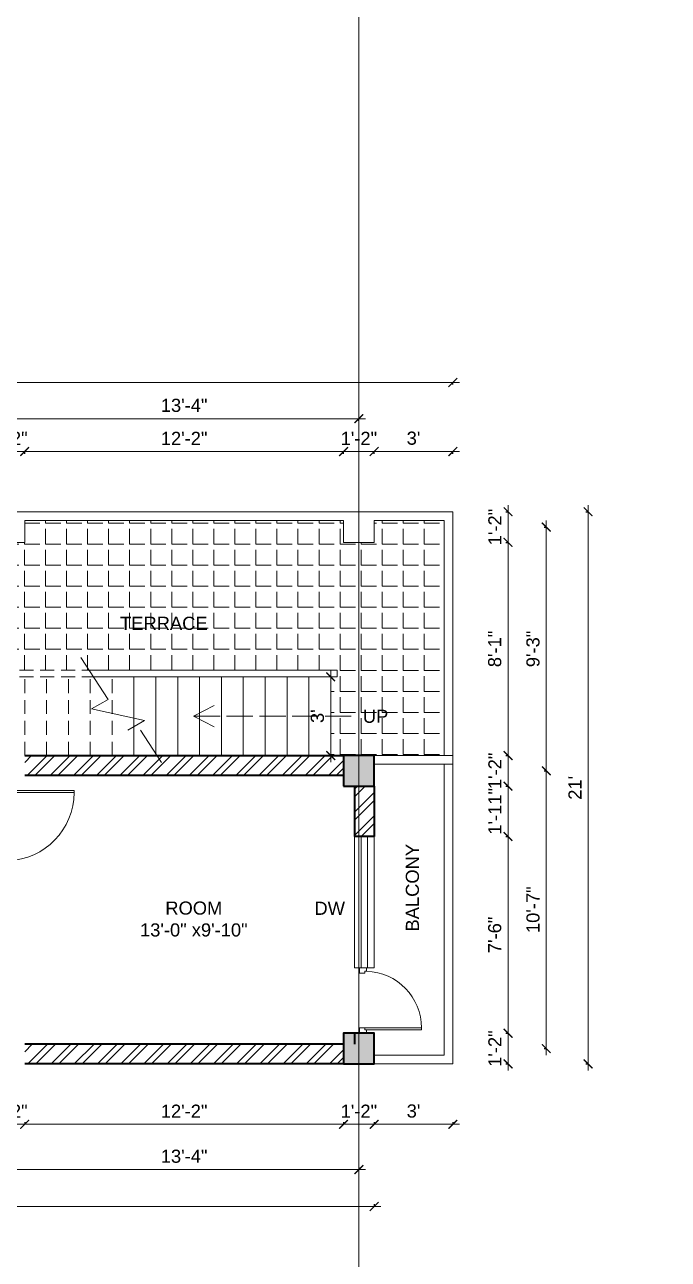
# Model space of a CAD drawing. Header units: inches. Extents: x 122663 to 154153, y 34228 to 39758.
# Drawn here: x 130219 to 130513, y 37191 to 37755 of the extents above; entities that cross this region are included whole.
import ezdxf

# ---------------------------------------------------------------- set-up
doc = ezdxf.new("R2010")
doc.units = ezdxf.units.IN
doc.header["$MEASUREMENT"] = 0
doc.header["$PDMODE"] = 35
doc.linetypes.add('ACAD_ISO02W100', pattern=[15, 12, -3])
doc.linetypes.add('DASHED', pattern=[19.05, 12.7, -6.35])
for name, color, linetype, lineweight in [('Column', 181, 'Continuous', 40), ('Dimension', 130, 'Continuous', 9), ('Hatch', 9, 'Continuous', 9), ('Hidden', 254, 'ACAD_ISO02W100', 15), ('SITE BOUNDARY', 1, 'Continuous', 30), ('Stairs', 61, 'Continuous', 18), ('TEXT', 255, 'Continuous', 35), ('Walls', 11, 'Continuous', 35), ('Windows', 151, 'Continuous', 15)]:
    doc.layers.add(name, color=color, linetype=linetype, lineweight=lineweight)
doc.styles.get("Standard").update_dxf_attribs({"font": 'arial.ttf'})
doc.dimstyles.get("Standard").update_dxf_attribs({"dimtxt": 6, "dimasz": 4, "dimexe": 0, "dimexo": 6, "dimgap": 3, "dimtad": 1, "dimdec": 0, "dimzin": 0, "dimdsep": 46, "dimlunit": 4, "dimtxsty": 'Standard', "dimblk": 'ARCHTICK', "dimcen": 0.09, "dimdle": 3, "dimclrd": 256, "dimadec": 0, "dimazin": 0, "dimtfac": 1, "dimtdec": 0, "dimtofl": 0, "dimtmove": 0, "dimatfit": 3, "dimfxl": 1, "dimfxlon": 1, "dimtolj": 1, "dimtzin": 0, "dimlwd": -1, "dimarcsym": 0})

# ---------------------------------------------------------------- blocks, each defined once
blk = doc.blocks.new('colm')
at = {"layer": 'Hatch'}
h = blk.add_hatch(color=256, dxfattribs=at)
h.dxf.hatch_style = 1
h.paths.add_polyline_path([(66705.71, 8319.73), (66705.71, 8307.73), (66717.71, 8307.73), (66717.71, 8319.73)])
at = {"layer": 'Column'}
blk.add_lwpolyline([(66705.71, 8307.73), (66717.71, 8307.73), (66717.71, 8319.73), (66705.71, 8319.73)], close=True, dxfattribs=at)
blk = doc.blocks.new('_ArchTick')
at = {"color": 0, "linetype": 'ByBlock', "const_width": 0.15}
blk.add_lwpolyline([(-0.5, -0.5), (0.5, 0.5)], dxfattribs=at)
blk = doc.blocks.new('*D451')
at = {"layer": 'Defpoints', "color": 0, "transparency": 16777216}
for p in [(130204.66, 37279.91), (130218.66, 37279.91), (130218.66, 37252.28)]:
    blk.add_point(p, dxfattribs=at)
at = {"layer": 'Dimension', "transparency": 16777216}
blk.add_line((130201.66, 37252.28), (130221.66, 37252.28), dxfattribs=at)
at = {"layer": 'Dimension', "color": 0, "lineweight": -2, "transparency": 16777216}
for p, q in [((130204.66, 37253.28), (130204.66, 37252.28)), ((130218.66, 37253.28), (130218.66, 37252.28))]:
    blk.add_line(p, q, dxfattribs=at)
at = {"layer": 'Dimension', "transparency": 16777216, "xscale": 4, "yscale": 4, "zscale": 4, "rotation": 180}
blk.add_blockref('_ArchTick', (130204.66, 37252.28), dxfattribs=at)
at = {"layer": 'Dimension', "transparency": 16777216, "xscale": 4, "yscale": 4, "zscale": 4}
blk.add_blockref('_ArchTick', (130218.66, 37252.28), dxfattribs=at)
at = {"layer": 'Dimension', "color": 0, "lineweight": -2, "transparency": 16777216, "insert": (130211.66, 37258.29), "char_height": 6, "attachment_point": 5}
blk.add_mtext('\\A1;1\'-2"', dxfattribs=at)
blk = doc.blocks.new('*D452')
at = {"layer": 'Defpoints', "color": 0, "transparency": 16777216}
for p in [(130218.66, 37279.91), (130364.53, 37279.91), (130364.53, 37252.28)]:
    blk.add_point(p, dxfattribs=at)
at = {"layer": 'Dimension', "transparency": 16777216}
blk.add_line((130215.66, 37252.28), (130367.53, 37252.28), dxfattribs=at)
at = {"layer": 'Dimension', "color": 0, "lineweight": -2, "transparency": 16777216}
for p, q in [((130218.66, 37253.28), (130218.66, 37252.28)), ((130364.53, 37253.28), (130364.53, 37252.28))]:
    blk.add_line(p, q, dxfattribs=at)
at = {"layer": 'Dimension', "transparency": 16777216, "xscale": 4, "yscale": 4, "zscale": 4, "rotation": 180}
blk.add_blockref('_ArchTick', (130218.66, 37252.28), dxfattribs=at)
at = {"layer": 'Dimension', "transparency": 16777216, "xscale": 4, "yscale": 4, "zscale": 4}
blk.add_blockref('_ArchTick', (130364.53, 37252.28), dxfattribs=at)
at = {"layer": 'Dimension', "color": 0, "lineweight": -2, "transparency": 16777216, "insert": (130291.59, 37258.29), "char_height": 6, "attachment_point": 5}
blk.add_mtext('\\A1;12\'-2"', dxfattribs=at)
blk = doc.blocks.new('*D453')
at = {"layer": 'Defpoints', "color": 0, "transparency": 16777216}
for p in [(130364.53, 37279.91), (130378.53, 37279.91), (130378.53, 37252.28)]:
    blk.add_point(p, dxfattribs=at)
at = {"layer": 'Dimension', "transparency": 16777216}
blk.add_line((130361.53, 37252.28), (130381.53, 37252.28), dxfattribs=at)
at = {"layer": 'Dimension', "color": 0, "lineweight": -2, "transparency": 16777216}
for p, q in [((130364.53, 37253.28), (130364.53, 37252.28)), ((130378.53, 37253.28), (130378.53, 37252.28))]:
    blk.add_line(p, q, dxfattribs=at)
at = {"layer": 'Dimension', "transparency": 16777216, "xscale": 4, "yscale": 4, "zscale": 4, "rotation": 180}
blk.add_blockref('_ArchTick', (130364.53, 37252.28), dxfattribs=at)
at = {"layer": 'Dimension', "transparency": 16777216, "xscale": 4, "yscale": 4, "zscale": 4}
blk.add_blockref('_ArchTick', (130378.53, 37252.28), dxfattribs=at)
at = {"layer": 'Dimension', "color": 0, "lineweight": -2, "transparency": 16777216, "insert": (130371.53, 37258.29), "char_height": 6, "attachment_point": 5}
blk.add_mtext('\\A1;1\'-2"', dxfattribs=at)
blk = doc.blocks.new('*D456')
at = {"layer": 'Defpoints', "color": 0, "transparency": 16777216}
for p in [(130211.66, 37279.91), (130371.53, 37279.91), (130371.53, 37231.58)]:
    blk.add_point(p, dxfattribs=at)
at = {"layer": 'Dimension', "transparency": 16777216}
blk.add_line((130208.66, 37231.58), (130374.53, 37231.58), dxfattribs=at)
at = {"layer": 'Dimension', "color": 0, "lineweight": -2, "transparency": 16777216}
for p, q in [((130211.66, 37232.58), (130211.66, 37231.58)), ((130371.53, 37232.58), (130371.53, 37231.58))]:
    blk.add_line(p, q, dxfattribs=at)
at = {"layer": 'Dimension', "transparency": 16777216, "xscale": 4, "yscale": 4, "zscale": 4, "rotation": 180}
blk.add_blockref('_ArchTick', (130211.66, 37231.58), dxfattribs=at)
at = {"layer": 'Dimension', "transparency": 16777216, "xscale": 4, "yscale": 4, "zscale": 4}
blk.add_blockref('_ArchTick', (130371.53, 37231.58), dxfattribs=at)
at = {"layer": 'Dimension', "color": 0, "lineweight": -2, "transparency": 16777216, "insert": (130291.59, 37237.65), "char_height": 6, "attachment_point": 5}
blk.add_mtext('\\A1;13\'-4"', dxfattribs=at)
blk = doc.blocks.new('*D330')
at = {"layer": 'Defpoints', "color": 0, "transparency": 16777216}
for p in [(129878.84, 37356.91), (130378.53, 37279.91), (130378.53, 37214.71)]:
    blk.add_point(p, dxfattribs=at)
at = {"layer": 'Dimension', "transparency": 16777216}
blk.add_line((129875.84, 37214.71), (130381.53, 37214.71), dxfattribs=at)
at = {"layer": 'Dimension', "color": 0, "lineweight": -2, "transparency": 16777216}
for p, q in [((129878.84, 37215.71), (129878.84, 37214.71)), ((130378.53, 37215.71), (130378.53, 37214.71))]:
    blk.add_line(p, q, dxfattribs=at)
at = {"layer": 'Dimension', "transparency": 16777216, "xscale": 4, "yscale": 4, "zscale": 4, "rotation": 180}
blk.add_blockref('_ArchTick', (129878.84, 37214.71), dxfattribs=at)
at = {"layer": 'Dimension', "transparency": 16777216, "xscale": 4, "yscale": 4, "zscale": 4}
blk.add_blockref('_ArchTick', (130378.53, 37214.71), dxfattribs=at)
at = {"layer": 'Dimension', "color": 0, "lineweight": -2, "transparency": 16777216, "insert": (130128.68, 37220.78), "char_height": 6, "attachment_point": 5}
blk.add_mtext('\\A1;41\'-8"', dxfattribs=at)
blk = doc.blocks.new('GFFGS')
at = {"layer": 'Windows'}
for p, q in [((97915.22, 19628.63), (97915.22, 19658.74)), ((97916.19, 19658.74), (97915.22, 19658.74)), ((97916.19, 19627.65), (97916.19, 19658.77)), ((97915.22, 19628.63), (97913.27, 19628.63)), ((97913.27, 19628.63), (97913.27, 19624.73)), ((97913.27, 19624.73), (97916.19, 19624.73)), ((97915.22, 19627.65), (97915.22, 19628.63)), ((97916.19, 19627.65), (97915.22, 19627.65)), ((97916.19, 19624.73), (97916.19, 19627.65)), ((97946.35, 19624.73), (97946.35, 19627.65)), ((97946.35, 19627.65), (97947.32, 19627.65)), ((97949.27, 19624.73), (97946.35, 19624.73)), ((97947.32, 19627.65), (97947.32, 19628.63)), ((97947.32, 19628.63), (97949.27, 19628.63)), ((97949.27, 19628.63), (97949.27, 19624.73))]:
    blk.add_line(p, q, dxfattribs=at)
blk.add_arc((97916.25, 19627.66), 31.08, 1.7801, 90.1235, dxfattribs=at)
blk = doc.blocks.new('*D426')
at = {"layer": 'Defpoints', "color": 0, "transparency": 16777216}
for p in [(130378.53, 37279.91), (130414.53, 37279.91), (130414.53, 37252.28)]:
    blk.add_point(p, dxfattribs=at)
at = {"layer": 'Dimension', "transparency": 16777216}
blk.add_line((130375.53, 37252.28), (130417.53, 37252.28), dxfattribs=at)
at = {"layer": 'Dimension', "color": 0, "lineweight": -2, "transparency": 16777216}
for p, q in [((130378.53, 37253.28), (130378.53, 37252.28)), ((130414.53, 37253.28), (130414.53, 37252.28))]:
    blk.add_line(p, q, dxfattribs=at)
at = {"layer": 'Dimension', "transparency": 16777216, "xscale": 4, "yscale": 4, "zscale": 4, "rotation": 180}
blk.add_blockref('_ArchTick', (130378.53, 37252.28), dxfattribs=at)
at = {"layer": 'Dimension', "transparency": 16777216, "xscale": 4, "yscale": 4, "zscale": 4}
blk.add_blockref('_ArchTick', (130414.53, 37252.28), dxfattribs=at)
at = {"layer": 'Dimension', "color": 0, "transparency": 16777216, "insert": (130396.53, 37258.34), "char_height": 6, "attachment_point": 5}
blk.add_mtext("\\A1;3'", dxfattribs=at)
blk = doc.blocks.new('*D459')
at = {"layer": 'Defpoints', "color": 0, "transparency": 16777216}
for p in [(130218.66, 37559.94), (130204.66, 37528.41), (130218.66, 37528.41)]:
    blk.add_point(p, dxfattribs=at)
at = {"layer": 'Dimension', "transparency": 16777216}
blk.add_line((130201.66, 37559.94), (130221.66, 37559.94), dxfattribs=at)
at = {"layer": 'Dimension', "color": 0, "lineweight": -2, "transparency": 16777216}
for p, q in [((130204.66, 37558.94), (130204.66, 37559.94)), ((130218.66, 37558.94), (130218.66, 37559.94))]:
    blk.add_line(p, q, dxfattribs=at)
at = {"layer": 'Dimension', "transparency": 16777216, "xscale": 4, "yscale": 4, "zscale": 4, "rotation": 180}
blk.add_blockref('_ArchTick', (130204.66, 37559.94), dxfattribs=at)
at = {"layer": 'Dimension', "transparency": 16777216, "xscale": 4, "yscale": 4, "zscale": 4}
blk.add_blockref('_ArchTick', (130218.66, 37559.94), dxfattribs=at)
at = {"layer": 'Dimension', "color": 0, "lineweight": -2, "transparency": 16777216, "insert": (130211.66, 37565.96), "char_height": 6, "attachment_point": 5}
blk.add_mtext('\\A1;1\'-2"', dxfattribs=at)
blk = doc.blocks.new('*D460')
at = {"layer": 'Defpoints', "color": 0, "transparency": 16777216}
for p in [(130364.53, 37559.94), (130218.66, 37528.41), (130364.53, 37528.41)]:
    blk.add_point(p, dxfattribs=at)
at = {"layer": 'Dimension', "transparency": 16777216}
blk.add_line((130215.66, 37559.94), (130367.53, 37559.94), dxfattribs=at)
at = {"layer": 'Dimension', "color": 0, "lineweight": -2, "transparency": 16777216}
for p, q in [((130218.66, 37558.94), (130218.66, 37559.94)), ((130364.53, 37558.94), (130364.53, 37559.94))]:
    blk.add_line(p, q, dxfattribs=at)
at = {"layer": 'Dimension', "transparency": 16777216, "xscale": 4, "yscale": 4, "zscale": 4, "rotation": 180}
blk.add_blockref('_ArchTick', (130218.66, 37559.94), dxfattribs=at)
at = {"layer": 'Dimension', "transparency": 16777216, "xscale": 4, "yscale": 4, "zscale": 4}
blk.add_blockref('_ArchTick', (130364.53, 37559.94), dxfattribs=at)
at = {"layer": 'Dimension', "color": 0, "lineweight": -2, "transparency": 16777216, "insert": (130291.59, 37565.96), "char_height": 6, "attachment_point": 5}
blk.add_mtext('\\A1;12\'-2"', dxfattribs=at)
blk = doc.blocks.new('*D461')
at = {"layer": 'Defpoints', "color": 0, "transparency": 16777216}
for p in [(130378.53, 37559.94), (130364.53, 37528.41), (130378.53, 37528.41)]:
    blk.add_point(p, dxfattribs=at)
at = {"layer": 'Dimension', "transparency": 16777216}
blk.add_line((130361.53, 37559.94), (130381.53, 37559.94), dxfattribs=at)
at = {"layer": 'Dimension', "color": 0, "lineweight": -2, "transparency": 16777216}
for p, q in [((130364.53, 37558.94), (130364.53, 37559.94)), ((130378.53, 37558.94), (130378.53, 37559.94))]:
    blk.add_line(p, q, dxfattribs=at)
at = {"layer": 'Dimension', "transparency": 16777216, "xscale": 4, "yscale": 4, "zscale": 4, "rotation": 180}
blk.add_blockref('_ArchTick', (130364.53, 37559.94), dxfattribs=at)
at = {"layer": 'Dimension', "transparency": 16777216, "xscale": 4, "yscale": 4, "zscale": 4}
blk.add_blockref('_ArchTick', (130378.53, 37559.94), dxfattribs=at)
at = {"layer": 'Dimension', "color": 0, "lineweight": -2, "transparency": 16777216, "insert": (130371.53, 37565.96), "char_height": 6, "attachment_point": 5}
blk.add_mtext('\\A1;1\'-2"', dxfattribs=at)
blk = doc.blocks.new('*D462')
at = {"layer": 'Defpoints', "color": 0, "transparency": 16777216}
for p in [(130414.53, 37559.94), (130378.53, 37528.41), (130414.53, 37532.41)]:
    blk.add_point(p, dxfattribs=at)
at = {"layer": 'Dimension', "transparency": 16777216}
blk.add_line((130375.53, 37559.94), (130417.53, 37559.94), dxfattribs=at)
at = {"layer": 'Dimension', "color": 0, "lineweight": -2, "transparency": 16777216}
for p, q in [((130378.53, 37558.94), (130378.53, 37559.94)), ((130414.53, 37558.94), (130414.53, 37559.94))]:
    blk.add_line(p, q, dxfattribs=at)
at = {"layer": 'Dimension', "transparency": 16777216, "xscale": 4, "yscale": 4, "zscale": 4, "rotation": 180}
blk.add_blockref('_ArchTick', (130378.53, 37559.94), dxfattribs=at)
at = {"layer": 'Dimension', "transparency": 16777216, "xscale": 4, "yscale": 4, "zscale": 4}
blk.add_blockref('_ArchTick', (130414.53, 37559.94), dxfattribs=at)
at = {"layer": 'Dimension', "color": 0, "lineweight": -2, "transparency": 16777216, "insert": (130396.53, 37566.01), "char_height": 6, "attachment_point": 5}
blk.add_mtext("\\A1;3'", dxfattribs=at)
blk = doc.blocks.new('*D465')
at = {"layer": 'Defpoints', "color": 0, "transparency": 16777216}
for p in [(130371.53, 37574.96), (130211.66, 37420.91), (130371.53, 37420.91)]:
    blk.add_point(p, dxfattribs=at)
at = {"layer": 'Dimension', "transparency": 16777216}
blk.add_line((130208.66, 37574.96), (130374.53, 37574.96), dxfattribs=at)
at = {"layer": 'Dimension', "color": 0, "lineweight": -2, "transparency": 16777216}
for p, q in [((130211.66, 37573.96), (130211.66, 37574.96)), ((130371.53, 37573.96), (130371.53, 37574.96))]:
    blk.add_line(p, q, dxfattribs=at)
at = {"layer": 'Dimension', "transparency": 16777216, "xscale": 4, "yscale": 4, "zscale": 4, "rotation": 180}
blk.add_blockref('_ArchTick', (130211.66, 37574.96), dxfattribs=at)
at = {"layer": 'Dimension', "transparency": 16777216, "xscale": 4, "yscale": 4, "zscale": 4}
blk.add_blockref('_ArchTick', (130371.53, 37574.96), dxfattribs=at)
at = {"layer": 'Dimension', "color": 0, "lineweight": -2, "transparency": 16777216, "insert": (130291.59, 37581.03), "char_height": 6, "attachment_point": 5}
blk.add_mtext('\\A1;13\'-4"', dxfattribs=at)
blk = doc.blocks.new('*D466')
at = {"layer": 'Defpoints', "color": 0, "transparency": 16777216}
for p in [(130414.53, 37591.53), (129878.84, 37532.41), (130414.53, 37532.41)]:
    blk.add_point(p, dxfattribs=at)
at = {"layer": 'Dimension', "transparency": 16777216}
blk.add_line((129875.84, 37591.53), (130417.53, 37591.53), dxfattribs=at)
at = {"layer": 'Dimension', "color": 0, "lineweight": -2, "transparency": 16777216}
for p, q in [((129878.84, 37590.53), (129878.84, 37591.53)), ((130414.53, 37590.53), (130414.53, 37591.53))]:
    blk.add_line(p, q, dxfattribs=at)
at = {"layer": 'Dimension', "transparency": 16777216, "xscale": 4, "yscale": 4, "zscale": 4, "rotation": 180}
blk.add_blockref('_ArchTick', (129878.84, 37591.53), dxfattribs=at)
at = {"layer": 'Dimension', "transparency": 16777216, "xscale": 4, "yscale": 4, "zscale": 4}
blk.add_blockref('_ArchTick', (130414.53, 37591.53), dxfattribs=at)
at = {"layer": 'Dimension', "color": 0, "lineweight": -2, "transparency": 16777216, "insert": (130146.68, 37597.6), "char_height": 6, "attachment_point": 5}
blk.add_mtext('\\A1;44\'-8"', dxfattribs=at)
blk = doc.blocks.new('*D467')
at = {"layer": 'Defpoints', "color": 0, "transparency": 16777216}
for p in [(130358.66, 37456.91), (130358.66, 37420.91), (130358.66, 37420.91)]:
    blk.add_point(p, dxfattribs=at)
at = {"layer": 'Dimension', "transparency": 16777216}
blk.add_line((130358.66, 37459.91), (130358.66, 37417.91), dxfattribs=at)
at = {"layer": 'Dimension', "transparency": 16777216, "xscale": 4, "yscale": 4, "zscale": 4}
for p, rotation in [((130358.66, 37456.91), 90), ((130358.66, 37420.91), 270)]:
    blk.add_blockref('_ArchTick', p, dxfattribs=dict(at, rotation=rotation))
at = {"layer": 'Dimension', "color": 0, "lineweight": -2, "transparency": 16777216, "insert": (130352.59, 37438.91), "char_height": 6, "attachment_point": 5, "rotation": 90}
blk.add_mtext("\\A1;3'", dxfattribs=at)
blk = doc.blocks.new('*D468')
at = {"layer": 'Defpoints', "color": 0, "transparency": 16777216}
for p in [(130378.53, 37293.91), (130439.77, 37293.91), (130378.53, 37279.91)]:
    blk.add_point(p, dxfattribs=at)
at = {"layer": 'Dimension', "transparency": 16777216}
blk.add_line((130439.77, 37276.91), (130439.77, 37296.91), dxfattribs=at)
at = {"layer": 'Dimension', "color": 0, "lineweight": -2, "transparency": 16777216}
for p, q in [((130438.77, 37293.91), (130439.77, 37293.91)), ((130438.77, 37279.91), (130439.77, 37279.91))]:
    blk.add_line(p, q, dxfattribs=at)
at = {"layer": 'Dimension', "transparency": 16777216, "xscale": 4, "yscale": 4, "zscale": 4}
for p, rotation in [((130439.77, 37293.91), 90), ((130439.77, 37279.91), 270)]:
    blk.add_blockref('_ArchTick', p, dxfattribs=dict(at, rotation=rotation))
at = {"layer": 'Dimension', "color": 0, "lineweight": -2, "transparency": 16777216, "insert": (130433.75, 37286.91), "char_height": 6, "attachment_point": 5, "rotation": 90}
blk.add_mtext('\\A1;1\'-2"', dxfattribs=at)
blk = doc.blocks.new('*D469')
at = {"layer": 'Defpoints', "color": 0, "transparency": 16777216}
for p in [(130378.53, 37383.91), (130439.77, 37383.91), (130378.53, 37293.91)]:
    blk.add_point(p, dxfattribs=at)
at = {"layer": 'Dimension', "transparency": 16777216}
blk.add_line((130439.77, 37290.91), (130439.77, 37386.91), dxfattribs=at)
at = {"layer": 'Dimension', "color": 0, "lineweight": -2, "transparency": 16777216}
for p, q in [((130438.77, 37383.91), (130439.77, 37383.91)), ((130438.77, 37293.91), (130439.77, 37293.91))]:
    blk.add_line(p, q, dxfattribs=at)
at = {"layer": 'Dimension', "transparency": 16777216, "xscale": 4, "yscale": 4, "zscale": 4}
for p, rotation in [((130439.77, 37383.91), 90), ((130439.77, 37293.91), 270)]:
    blk.add_blockref('_ArchTick', p, dxfattribs=dict(at, rotation=rotation))
at = {"layer": 'Dimension', "color": 0, "lineweight": -2, "transparency": 16777216, "insert": (130433.7, 37338.91), "char_height": 6, "attachment_point": 5, "rotation": 90}
blk.add_mtext('\\A1;7\'-6"', dxfattribs=at)
blk = doc.blocks.new('*D470')
at = {"layer": 'Defpoints', "color": 0, "transparency": 16777216}
for p in [(130378.53, 37406.91), (130439.77, 37406.91), (130378.53, 37383.91)]:
    blk.add_point(p, dxfattribs=at)
at = {"layer": 'Dimension', "transparency": 16777216}
blk.add_line((130439.77, 37380.91), (130439.77, 37409.91), dxfattribs=at)
at = {"layer": 'Dimension', "color": 0, "lineweight": -2, "transparency": 16777216}
for p, q in [((130438.77, 37406.91), (130439.77, 37406.91)), ((130438.77, 37383.91), (130439.77, 37383.91))]:
    blk.add_line(p, q, dxfattribs=at)
at = {"layer": 'Dimension', "transparency": 16777216, "xscale": 4, "yscale": 4, "zscale": 4}
for p, rotation in [((130439.77, 37406.91), 90), ((130439.77, 37383.91), 270)]:
    blk.add_blockref('_ArchTick', p, dxfattribs=dict(at, rotation=rotation))
at = {"layer": 'Dimension', "color": 0, "lineweight": -2, "transparency": 16777216, "insert": (130433.75, 37395.41), "char_height": 6, "attachment_point": 5, "rotation": 90}
blk.add_mtext('\\A1;1\'-11"', dxfattribs=at)
blk = doc.blocks.new('*D471')
at = {"layer": 'Defpoints', "color": 0, "transparency": 16777216}
for p in [(130378.53, 37420.91), (130439.77, 37420.91), (130378.53, 37406.91)]:
    blk.add_point(p, dxfattribs=at)
at = {"layer": 'Dimension', "color": 0, "lineweight": -2, "transparency": 16777216}
for p, q in [((130438.77, 37420.91), (130439.77, 37420.91)), ((130438.77, 37406.91), (130439.77, 37406.91))]:
    blk.add_line(p, q, dxfattribs=at)
at = {"layer": 'Dimension', "transparency": 16777216}
blk.add_line((130439.77, 37403.91), (130439.77, 37423.91), dxfattribs=at)
at = {"layer": 'Dimension', "transparency": 16777216, "xscale": 4, "yscale": 4, "zscale": 4}
for p, rotation in [((130439.77, 37420.91), 90), ((130439.77, 37406.91), 270)]:
    blk.add_blockref('_ArchTick', p, dxfattribs=dict(at, rotation=rotation))
at = {"layer": 'Dimension', "color": 0, "lineweight": -2, "transparency": 16777216, "insert": (130433.75, 37413.91), "char_height": 6, "attachment_point": 5, "rotation": 90}
blk.add_mtext('\\A1;1\'-2"', dxfattribs=at)
blk = doc.blocks.new('*D472')
at = {"layer": 'Defpoints', "color": 0, "transparency": 16777216}
for p in [(130378.53, 37518.41), (130439.77, 37518.41), (130378.53, 37420.91)]:
    blk.add_point(p, dxfattribs=at)
at = {"layer": 'Dimension', "color": 0, "lineweight": -2, "transparency": 16777216}
for p, q in [((130438.77, 37518.41), (130439.77, 37518.41)), ((130438.77, 37420.91), (130439.77, 37420.91))]:
    blk.add_line(p, q, dxfattribs=at)
at = {"layer": 'Dimension', "transparency": 16777216}
blk.add_line((130439.77, 37417.91), (130439.77, 37521.41), dxfattribs=at)
at = {"layer": 'Dimension', "transparency": 16777216, "xscale": 4, "yscale": 4, "zscale": 4}
for p, rotation in [((130439.77, 37518.41), 90), ((130439.77, 37420.91), 270)]:
    blk.add_blockref('_ArchTick', p, dxfattribs=dict(at, rotation=rotation))
at = {"layer": 'Dimension', "color": 0, "lineweight": -2, "transparency": 16777216, "insert": (130433.7, 37469.66), "char_height": 6, "attachment_point": 5, "rotation": 90}
blk.add_mtext('\\A1;8\'-1"', dxfattribs=at)
blk = doc.blocks.new('*D473')
at = {"layer": 'Defpoints', "color": 0, "transparency": 16777216}
for p in [(130414.53, 37532.41), (130439.77, 37532.41), (130378.53, 37518.41)]:
    blk.add_point(p, dxfattribs=at)
at = {"layer": 'Dimension', "transparency": 16777216}
blk.add_line((130439.77, 37515.41), (130439.77, 37535.41), dxfattribs=at)
at = {"layer": 'Dimension', "color": 0, "lineweight": -2, "transparency": 16777216}
for p, q in [((130438.77, 37532.41), (130439.77, 37532.41)), ((130438.77, 37518.41), (130439.77, 37518.41))]:
    blk.add_line(p, q, dxfattribs=at)
at = {"layer": 'Dimension', "transparency": 16777216, "xscale": 4, "yscale": 4, "zscale": 4}
for p, rotation in [((130439.77, 37532.41), 90), ((130439.77, 37518.41), 270)]:
    blk.add_blockref('_ArchTick', p, dxfattribs=dict(at, rotation=rotation))
at = {"layer": 'Dimension', "color": 0, "lineweight": -2, "transparency": 16777216, "insert": (130433.75, 37525.41), "char_height": 6, "attachment_point": 5, "rotation": 90}
blk.add_mtext('\\A1;1\'-2"', dxfattribs=at)
blk = doc.blocks.new('*D474')
at = {"layer": 'Defpoints', "color": 0, "transparency": 16777216}
for p in [(130378.53, 37413.91), (130457.27, 37413.91), (130378.53, 37286.91)]:
    blk.add_point(p, dxfattribs=at)
at = {"layer": 'Dimension', "transparency": 16777216}
blk.add_line((130457.27, 37283.91), (130457.27, 37416.91), dxfattribs=at)
at = {"layer": 'Dimension', "color": 0, "lineweight": -2, "transparency": 16777216}
for p, q in [((130456.27, 37413.91), (130457.27, 37413.91)), ((130456.27, 37286.91), (130457.27, 37286.91))]:
    blk.add_line(p, q, dxfattribs=at)
at = {"layer": 'Dimension', "transparency": 16777216, "xscale": 4, "yscale": 4, "zscale": 4}
for p, rotation in [((130457.27, 37413.91), 90), ((130457.27, 37286.91), 270)]:
    blk.add_blockref('_ArchTick', p, dxfattribs=dict(at, rotation=rotation))
at = {"layer": 'Dimension', "color": 0, "lineweight": -2, "transparency": 16777216, "insert": (130451.21, 37350.41), "char_height": 6, "attachment_point": 5, "rotation": 90}
blk.add_mtext('\\A1;10\'-7"', dxfattribs=at)
blk = doc.blocks.new('*D475')
at = {"layer": 'Defpoints', "color": 0, "transparency": 16777216}
for p in [(130031.66, 37525.41), (130457.27, 37525.41), (130378.53, 37413.91)]:
    blk.add_point(p, dxfattribs=at)
at = {"layer": 'Dimension', "transparency": 16777216}
blk.add_line((130457.27, 37410.91), (130457.27, 37528.41), dxfattribs=at)
at = {"layer": 'Dimension', "color": 0, "lineweight": -2, "transparency": 16777216}
for p, q in [((130456.27, 37525.41), (130457.27, 37525.41)), ((130456.27, 37413.91), (130457.27, 37413.91))]:
    blk.add_line(p, q, dxfattribs=at)
at = {"layer": 'Dimension', "transparency": 16777216, "xscale": 4, "yscale": 4, "zscale": 4}
for p, rotation in [((130457.27, 37525.41), 90), ((130457.27, 37413.91), 270)]:
    blk.add_blockref('_ArchTick', p, dxfattribs=dict(at, rotation=rotation))
at = {"layer": 'Dimension', "color": 0, "lineweight": -2, "transparency": 16777216, "insert": (130451.2, 37469.66), "char_height": 6, "attachment_point": 5, "rotation": 90}
blk.add_mtext('\\A1;9\'-3"', dxfattribs=at)
blk = doc.blocks.new('*D333')
at = {"layer": 'Defpoints', "color": 0, "transparency": 16777216}
for p in [(130414.53, 37532.41), (130476.4, 37532.41), (130378.53, 37279.91)]:
    blk.add_point(p, dxfattribs=at)
at = {"layer": 'Dimension', "transparency": 16777216}
blk.add_line((130476.4, 37276.91), (130476.4, 37535.41), dxfattribs=at)
at = {"layer": 'Dimension', "color": 0, "lineweight": -2, "transparency": 16777216}
for p, q in [((130475.4, 37532.41), (130476.4, 37532.41)), ((130475.4, 37279.91), (130476.4, 37279.91))]:
    blk.add_line(p, q, dxfattribs=at)
at = {"layer": 'Dimension', "transparency": 16777216, "xscale": 4, "yscale": 4, "zscale": 4}
for p, rotation in [((130476.4, 37532.41), 90), ((130476.4, 37279.91), 270)]:
    blk.add_blockref('_ArchTick', p, dxfattribs=dict(at, rotation=rotation))
at = {"layer": 'Dimension', "color": 0, "lineweight": -2, "transparency": 16777216, "insert": (130470.39, 37406.16), "char_height": 6, "attachment_point": 5, "rotation": 90}
blk.add_mtext("\\A1;21'", dxfattribs=at)
blk = doc.blocks.new('*D1445')
at = {"layer": 'Defpoints', "color": 0, "transparency": 16777216}
for p in [(130933.34, 37844.49), (130204.66, 37816.85), (130204.66, 37279.91)]:
    blk.add_point(p, dxfattribs=at)
at = {"layer": 'Dimension', "transparency": 16777216}
blk.add_line((130936.34, 37816.85), (130201.66, 37816.85), dxfattribs=at)
at = {"layer": 'Dimension', "color": 0, "lineweight": -2, "transparency": 16777216}
for p, q in [((130204.66, 37815.85), (130204.66, 37816.85)), ((130933.34, 37817.85), (130933.34, 37816.85))]:
    blk.add_line(p, q, dxfattribs=at)
at = {"layer": 'Dimension', "transparency": 16777216, "xscale": 4, "yscale": 4, "zscale": 4, "rotation": 180}
blk.add_blockref('_ArchTick', (130204.66, 37816.85), dxfattribs=at)
at = {"layer": 'Dimension', "transparency": 16777216, "xscale": 4, "yscale": 4, "zscale": 4}
blk.add_blockref('_ArchTick', (130933.34, 37816.85), dxfattribs=at)
at = {"layer": 'Dimension', "color": 0, "transparency": 16777216, "insert": (130569, 37822.92), "char_height": 6, "attachment_point": 5}
blk.add_mtext('\\A1;60\'-9"', dxfattribs=at)

msp = doc.modelspace()

# ---------------------------------------------------------------- hatches: boundary and pattern name
at = {"layer": 'Hatch'}
h = msp.add_hatch(dxfattribs=at)
h.set_pattern_fill('ANGLE', color=256, scale=35)
h.set_pattern_definition([(0, (5382.291, 18.624), (0, 9.625), [7, -2.625]), (90, (5382.291, 18.624), (-9.625, 6e-16), [7, -2.625])])
h.paths.add_polyline_path([(130364.53, 37518.41), (130364.53, 37528.41), (130218.66, 37528.41), (130218.66, 37518.41), (130204.66, 37518.41), (130204.66, 37528.41), (130168.66, 37528.41), (130168.66, 37459.91), (130254.05, 37459.91), (130361.66, 37459.91), (130361.66, 37456.91), (130358.66, 37456.91), (130358.66, 37420.91), (130364.53, 37420.91), (130378.53, 37420.91), (130410.53, 37420.91), (130410.53, 37528.41), (130378.53, 37528.41), (130378.53, 37518.41)])
h.paths.add_polyline_path([(130368.15, 37432.62), (130382.79, 37432.62), (130382.79, 37444.99), (130368.15, 37444.99)], flags=24)
h.paths.add_polyline_path([(130260.6, 37475.15), (130303.65, 37475.15), (130303.65, 37487.51), (130260.6, 37487.51)], flags=24)
h = msp.add_hatch(dxfattribs=at)
h.set_pattern_fill('ANSI32', color=256, scale=20)
h.set_pattern_definition([(45, (7291.437, -1268.291), (-5.30330086, 5.30330086), []), (45, (7294.9724, -1268.291), (-5.30330086, 5.30330086), [])])
h.paths.add_polyline_path([(130364.53, 37411.91), (130364.53, 37420.91), (130218.66, 37420.91), (130218.66, 37411.91)])
h = msp.add_hatch(dxfattribs=at)
h.set_pattern_fill('ANSI32', color=256, scale=20)
h.set_pattern_definition([(45, (4672.173, -564.577), (-5.30330086, 5.30330086), []), (45, (4675.709, -564.577), (-5.30330086, 5.30330086), [])])
h.paths.add_polyline_path([(130378.53, 37406.91), (130369.53, 37406.91), (130369.53, 37383.91), (130378.53, 37383.91)])
h = msp.add_hatch(dxfattribs=at)
h.set_pattern_fill('ANSI32', color=256, scale=20)
h.set_pattern_definition([(45, (7291.437, -1273.291), (-5.30330086, 5.30330086), []), (45, (7294.9724, -1273.291), (-5.30330086, 5.30330086), [])])
h.paths.add_polyline_path([(130218.66, 37288.91), (130218.66, 37279.91), (130364.53, 37279.91), (130364.53, 37288.91)])

# ---------------------------------------------------------------- linework, layer by layer
at = {"layer": 'Hidden'}
for p, q in [((130295.92, 37438.91), (130305.38, 37443.81)), ((130368.05, 37438.91), (130295.92, 37438.91)), ((130295.92, 37438.91), (130305.38, 37434.02))]:
    msp.add_line(p, q, dxfattribs=at)
at = {"layer": 'SITE BOUNDARY'}
msp.add_circle((130143.63, 37296.4), 2461.59, dxfattribs=at)
at = {"layer": 'Stairs'}
for p, q in [((130168.66, 37532.41), (130414.53, 37532.41)), ((130218.66, 37528.41), (130364.53, 37528.41)), ((130218.66, 37528.41), (130218.66, 37518.41)), ((130364.53, 37518.41), (130364.53, 37528.41)), ((130378.53, 37528.41), (130410.53, 37528.41)), ((130378.53, 37528.41), (130378.53, 37518.41)), ((130410.53, 37528.41), (130410.53, 37420.91)), ((130414.53, 37532.41), (130414.53, 37410.91)), ((130218.66, 37518.41), (130204.66, 37518.41)), ((130378.53, 37518.41), (130364.53, 37518.41)), ((130244.38, 37465.79), (130256.77, 37446.6)), ((130248.18, 37459.91), (130361.66, 37459.91)), ((130361.66, 37456.91), (130361.66, 37459.91)), ((130250.11, 37456.91), (130361.66, 37456.91)), ((130268.66, 37437.97), (130268.66, 37456.91)), ((130278.66, 37420.91), (130278.66, 37456.91)), ((130288.66, 37420.91), (130288.66, 37456.91)), ((130298.66, 37420.91), (130298.66, 37456.91)), ((130308.66, 37420.91), (130308.66, 37456.91)), ((130318.66, 37420.91), (130318.66, 37456.91)), ((130328.66, 37420.91), (130328.66, 37456.91)), ((130338.66, 37420.91), (130338.66, 37456.91)), ((130348.66, 37420.91), (130348.66, 37456.91)), ((130358.66, 37420.91), (130358.66, 37456.91)), ((130256.77, 37446.6), (130249.19, 37442.25)), ((130273.4, 37436.93), (130249.19, 37442.25)), ((130268.66, 37434.2), (130268.66, 37437.97)), ((130273.4, 37436.93), (130265.82, 37432.57)), ((130268.66, 37428.19), (130268.66, 37434.2)), ((130271.7, 37432.57), (130281.25, 37417.77)), ((130268.66, 37420.91), (130268.66, 37428.19)), ((130378.53, 37420.91), (130414.53, 37420.91)), ((130378.53, 37416.91), (130414.53, 37416.91)), ((130410.53, 37416.91), (130410.53, 37283.91)), ((130414.53, 37410.91), (130414.53, 37406.91)), ((130414.53, 37406.91), (130414.53, 37279.91)), ((130410.53, 37283.91), (130378.53, 37283.91)), ((130414.53, 37279.91), (130378.53, 37279.91))]:
    msp.add_line(p, q, dxfattribs=at)
at = {"layer": 'Stairs', "linetype": 'DASHED', "ltscale": 0.5}
for p, q in [((130168.66, 37459.91), (130254.05, 37459.91)), ((130168.66, 37456.91), (130255.99, 37456.91)), ((130218.66, 37420.91), (130218.66, 37456.91)), ((130228.66, 37420.91), (130228.66, 37456.91)), ((130238.66, 37420.91), (130238.66, 37456.91)), ((130248.66, 37420.91), (130248.66, 37456.91)), ((130258.66, 37420.91), (130258.66, 37456.91))]:
    msp.add_line(p, q, dxfattribs=at)
at = {"layer": 'Walls'}
for p, q in [((130218.66, 37420.91), (130364.53, 37420.91)), ((130218.66, 37411.91), (130364.53, 37411.91)), ((130369.53, 37406.91), (130369.53, 37383.91)), ((130378.53, 37406.91), (130378.53, 37383.91)), ((130378.53, 37383.91), (130369.53, 37383.91)), ((130369.53, 37293.91), (130369.53, 37288.91)), ((130364.53, 37288.91), (130218.66, 37288.91)), ((130364.53, 37279.91), (130218.66, 37279.91))]:
    msp.add_line(p, q, dxfattribs=at)
at = {"layer": 'Windows'}
for p, q in [((130369.53, 37383.91), (130369.53, 37323.91)), ((130372.53, 37383.91), (130372.53, 37323.91)), ((130375.53, 37383.91), (130375.53, 37323.91)), ((130378.53, 37383.91), (130378.53, 37323.91)), ((130378.53, 37323.91), (130369.53, 37323.91))]:
    msp.add_line(p, q, dxfattribs=at)
msp.add_xline((130371.53, 38089.99), (0, 1), dxfattribs=at)

# ---------------------------------------------------------------- block references
at = {"layer": 'Column', "xscale": 1.166666666668081, "yscale": 1.166666666668081, "zscale": 1.166666666668081}
for p in [(52541.21, 27714.57), (52541.21, 27587.57)]:
    msp.add_blockref('colm', p, dxfattribs=at)
at = {"layer": 'Windows', "rotation": 270}
msp.add_blockref('GFFGS', (110582.48, 135320.18), dxfattribs=at)
at = {"layer": 'Windows', "xscale": -0.8333333333333334, "yscale": 0.8333333333333334, "zscale": 0.8333333333333334, "rotation": 270}
msp.add_blockref('GFFGS', (114017.86, -44300.48), dxfattribs=at)

# ---------------------------------------------------------------- texts
at = {"layer": 'TEXT', "char_height": 6}
for s, width, insert, attachment_point in [('\\pi22.41687;TERRACE', 84.2389, (130239.88, 37478.32), 7), ('UP', 18.7269, (130384.98, 37435.8), 9), ('\\pi29.7286;ROOM\\P\\pi18.16039;13\'-0" x9\'-10"', 84.2389, (130253.26, 37338.09), 7), ('DW', 18.7269, (130351.21, 37354.07), 1)]:
    msp.add_mtext_dynamic_manual_height_columns(s, width=width, gutter_width=1, heights=[0], dxfattribs=dict(at, insert=insert, attachment_point=attachment_point))
at = {"layer": 'TEXT', "insert": (130393.01, 37380.51), "char_height": 6, "attachment_point": 3, "rotation": 90}
msp.add_mtext_dynamic_manual_height_columns('BALCONY', width=42.6174, gutter_width=1, heights=[20.6], dxfattribs=at)

# ---------------------------------------------------------------- dimensions: what is measured, and where the dimension line sits
at = {"layer": 'Dimension'}
for base, p1, p2, picture, middle in [((130204.66, 37816.85), (130933.34, 37844.49), (130204.66, 37279.91), '*D1445', (130569, 37822.92)), ((130414.53, 37252.28), (130378.53, 37279.91), (130414.53, 37279.91), '*D426', (130396.53, 37258.34))]:
    dim = msp.add_linear_dim(base=base, p1=p1, p2=p2, dimstyle='Standard', override={"dimtmove": 1}, dxfattribs=at)
    dim.commit()
    dim.dimension.update_dxf_attribs({"geometry": picture, "text_midpoint": middle})
at = {"layer": 'Dimension', "lineweight": -2}
for base, p1, p2, picture, middle in [((130414.53, 37591.53), (129878.84, 37532.41), (130414.53, 37532.41), '*D466', (130146.68, 37597.6)), ((130371.53, 37574.96), (130211.66, 37420.91), (130371.53, 37420.91), '*D465', (130291.59, 37581.03)), ((130364.53, 37559.94), (130218.66, 37528.41), (130364.53, 37528.41), '*D460', (130291.59, 37565.96)), ((130414.53, 37559.94), (130378.53, 37528.41), (130414.53, 37532.41), '*D462', (130396.53, 37566.01)), ((130378.53, 37214.71), (129878.84, 37356.91), (130378.53, 37279.91), '*D330', (130128.68, 37220.78)), ((130371.53, 37231.58), (130211.66, 37279.91), (130371.53, 37279.91), '*D456', (130291.59, 37237.65)), ((130364.53, 37252.28), (130218.66, 37279.91), (130364.53, 37279.91), '*D452', (130291.59, 37258.29))]:
    dim = msp.add_linear_dim(base=base, p1=p1, p2=p2, dimstyle='Standard', override={"dimtmove": 1}, dxfattribs=at)
    dim.commit()
    dim.dimension.update_dxf_attribs({"geometry": picture, "text_midpoint": middle})
for base, p1, p2, picture, middle in [((130218.66, 37559.94), (130204.66, 37528.41), (130218.66, 37528.41), '*D459', (130211.66, 37559.94)), ((130378.53, 37559.94), (130364.53, 37528.41), (130378.53, 37528.41), '*D461', (130371.53, 37559.94)), ((130218.66, 37252.28), (130204.66, 37279.91), (130218.66, 37279.91), '*D451', (130211.66, 37252.28)), ((130378.53, 37252.28), (130364.53, 37279.91), (130378.53, 37279.91), '*D453', (130371.53, 37252.28))]:
    dim = msp.add_linear_dim(base=base, p1=p1, p2=p2, dimstyle='Standard', override={"dimtmove": 1}, dxfattribs=at)
    dim.commit()
    dim.dimension.update_dxf_attribs({"geometry": picture, "text_midpoint": middle, "dimtype": 160})
for base, p1, p2, picture, middle in [((130439.77, 37532.41), (130378.53, 37518.41), (130414.53, 37532.41), '*D473', (130439.77, 37525.41)), ((130439.77, 37420.91), (130378.53, 37406.91), (130378.53, 37420.91), '*D471', (130439.77, 37413.91)), ((130439.77, 37406.91), (130378.53, 37383.91), (130378.53, 37406.91), '*D470', (130439.77, 37395.41)), ((130439.77, 37293.91), (130378.53, 37279.91), (130378.53, 37293.91), '*D468', (130439.77, 37286.91))]:
    dim = msp.add_linear_dim(base=base, p1=p1, p2=p2, angle=90, dimstyle='Standard', override={"dimtmove": 1}, dxfattribs=at)
    dim.commit()
    dim.dimension.update_dxf_attribs({"geometry": picture, "text_midpoint": middle, "dimtype": 160})
for base, p1, p2, picture, middle in [((130476.398, 37532.4109), (130378.5309, 37279.9134), (130414.5309, 37532.4109), '*D333', (130470.3857, 37406.1621)), ((130457.2693, 37525.4109), (130378.5309, 37413.9134), (130031.6558, 37525.4109), '*D475', (130451.2039, 37469.6621)), ((130439.7662, 37518.4109), (130378.5309, 37420.9134), (130378.5309, 37518.4109), '*D472', (130433.7028, 37469.6621)), ((130358.66, 37420.91), (130358.66, 37456.91), (130358.66, 37420.91), '*D467', (130352.59, 37438.91)), ((130457.27, 37413.91), (130378.53, 37286.91), (130378.53, 37413.91), '*D474', (130451.21, 37350.41)), ((130439.77, 37383.91), (130378.53, 37293.91), (130378.53, 37383.91), '*D469', (130433.7, 37338.91))]:
    dim = msp.add_linear_dim(base=base, p1=p1, p2=p2, angle=90, dimstyle='Standard', override={"dimtmove": 1}, dxfattribs=at)
    dim.commit()
    dim.dimension.update_dxf_attribs({"geometry": picture, "text_midpoint": middle})

doc.saveas('drawing.dxf')
